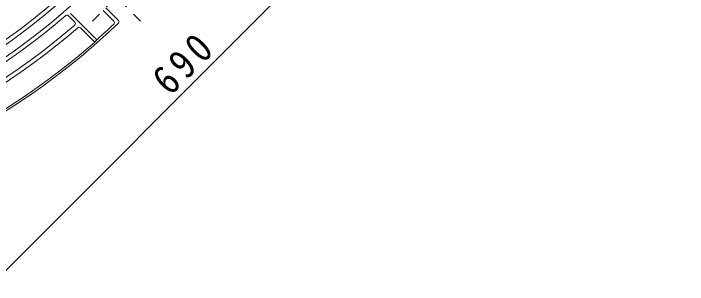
# Model space of a CAD drawing. Units: millimetres, scale not verified. Extents: x -846 to 950, y -677 to 691.
# Drawn here: x -250.2 to 85.5, y -76.6 to 58.3 of the extents above; entities that cross this region are included whole.
import ezdxf

# ---------------------------------------------------------------- set-up
doc = ezdxf.new("R2010")
doc.units = ezdxf.units.MM
doc.header["$LTSCALE"] = 5
doc.linetypes.add('CHAIN1', pattern=[8, 5, -1, 1, -1])
for name, color, linetype, lineweight in [('0-1_躯体', 2, 'Continuous', 9), ('0-2_仕上', 3, 'Continuous', 18), ('0-4_その他', 7, 'Continuous', 9)]:
    doc.layers.add(name, color=color, linetype=linetype, lineweight=lineweight)
doc.styles.add('ＭＳ ゴシック', font='')
doc.styles.get('ＭＳ ゴシック').set_extended_font_data('MS Gothic')

msp = doc.modelspace()

# ---------------------------------------------------------------- linework, layer by layer
at = {"layer": '0-1_躯体', "linetype": 'CHAIN1'}
for p, q in [((-186.152, 79.184), (-211.631, 53.705)), ((-211.631, 79.184), (-186.152, 53.705))]:
    msp.add_line(p, q, dxfattribs=at)
at = {"layer": '0-1_躯体'}
for p, q in [((-204.194, 61.141), (-197.903, 54.85)), ((-222.859, 57.179), (-219.669, 53.988)), ((-221.835, 58.276), (-208.77, 45.211)), ((-205.609, 59.727), (-200.264, 54.383)), ((-216.833, 51.152), (-209.697, 44.016)), ((-209.697, 44.016), (-208.77, 45.211))]:
    msp.add_line(p, q, dxfattribs=at)
for centre, radius, start, end in [((-442.843, 310.397), 332.5, 180, 0), ((-442.843, 310.397), 327.5, 180, 0), ((-442.843, 310.397), 334.5, 272.98995, 310.81224), ((-223.566, 56.471), 1, 45, 130.81099), ((-220.376, 53.281), 1, 310.86687, 45), ((-200.972, 53.676), 1, 313.29257, 44.99849), ((-198.61, 54.142), 1, 313.62535, 45), ((-442.843, 310.396), 355, 271.21397, 313.62411), ((-442.843, 310.397), 343, 272.91601, 310.91588), ((-442.843, 310.397), 341, 272.94771, 310.86774), ((-217.54, 50.445), 1, 45.00151, 130.91353), ((-442.843, 310.397), 353.714, 311.43407, 313.29408), ((-442.843, 310.397), 354, 272.67153, 311.19366)]:
    msp.add_arc(centre, radius, start, end, dxfattribs=at)
at = {"layer": '0-2_仕上', "lineweight": 9}
for radius, start, end in [(308.5, 293.89307, 313.60693), (310.5, 294.25328, 313.24672)]:
    msp.add_arc((-442.843, 310.396), radius, start, end, dxfattribs=at)
at = {"layer": '0-2_仕上'}
msp.add_arc((-442.843, 310.396), 325.5, 292.5, 315, dxfattribs=at)
at = {"layer": '0-4_その他'}
msp.add_line((-402.438, -217.914), (85.467, 269.988), dxfattribs=at)

# ---------------------------------------------------------------- texts
at = {"layer": '0-4_その他', "color": 2, "insert": (-172.098, 16.668), "char_height": 14.66, "attachment_point": 7, "rotation": 45, "style": 'ＭＳ ゴシック'}
msp.add_mtext('\\T1.27;\\W0.9;690', dxfattribs=at)

doc.saveas('drawing.dxf')
